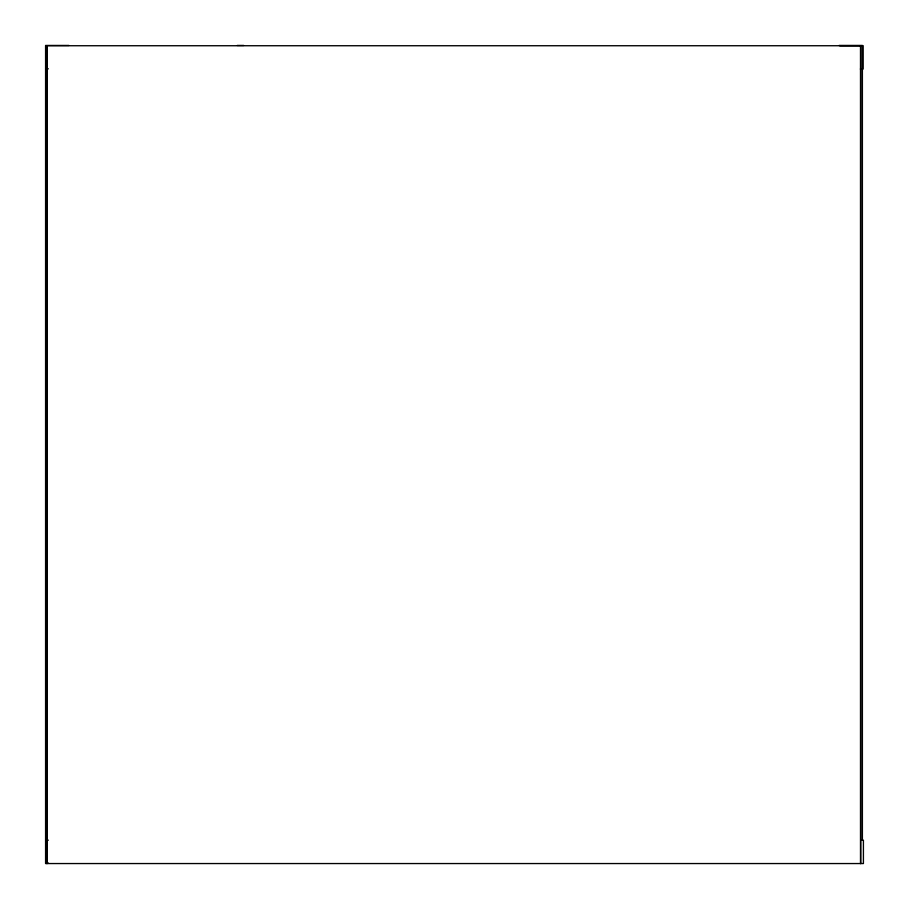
<?xml version="1.0" encoding="UTF-8"?>
<svg xmlns="http://www.w3.org/2000/svg" width="909" height="909" viewBox="0 0 909 909"><rect width="100%" height="100%" fill="white"/><g stroke="black" fill="none" stroke-linecap="round" stroke-linejoin="round"><path stroke-width="1.36" d="M68.959 45.45L45.586 45.45L45.586 863.55L863.414 863.55L863.414 840.189L860.664 840.189M237.192 45.45L243.737 45.45M839.018 45.45L862.391 45.45L862.391 840.336M839.746 45.666L863.118 45.666L863.118 69.039L860.369 69.039M45.586 68.811L48.336 68.811M45.586 840.189L48.336 840.189M45.586 863.05L48.336 863.05M860.743 863.55L860.743 45.734L46.836 45.734L46.836 863.55M860.505 45.734L860.505 863.55M47.075 45.734L47.075 863.55"/></g></svg>
